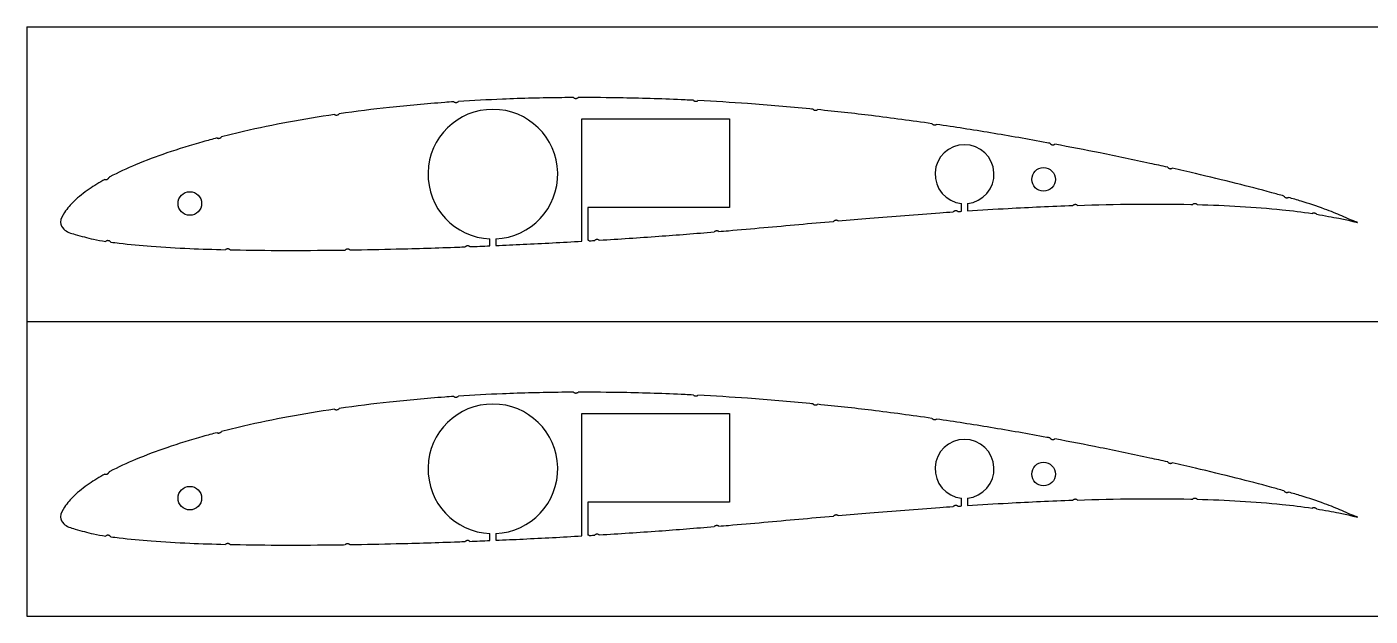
# Model space of a CAD drawing. Header units: millimetres. Extents: x 0 to 390, y 0 to 297.
# Drawn here: x 0 to 227.9, y 196.8 to 296.8 of the extents above; entities that cross this region are included whole.
import ezdxf

# ---------------------------------------------------------------- set-up
doc = ezdxf.new("R2010")
doc.units = ezdxf.units.MM

msp = doc.modelspace()

# ---------------------------------------------------------------- linework, layer by layer
at = {"color": 7, "linetype": 'Continuous'}
for p, q in [((0.05, 296.83), (230.05, 296.83)), ((0.05, 296.83), (0.05, 246.83)), ((0.05, 246.83), (230.05, 246.83)), ((0.05, 246.82), (230.05, 246.82)), ((0.05, 246.82), (0.05, 196.82)), ((0.05, 196.82), (230.05, 196.82))]:
    msp.add_line(p, q, dxfattribs=at)
at = {"color": 7, "linetype": 'Continuous', "lineweight": 25}
for p, q in [((94.2, 281.2), (119.2, 281.2)), ((94.2, 260.45), (94.2, 281.2)), ((119.2, 281.2), (119.2, 266.2)), ((158.59, 265.53), (158.59, 266.85)), ((159.59, 266.85), (159.59, 265.6)), ((95.2, 266.2), (95.2, 260.62)), ((119.2, 266.2), (95.2, 266.2)), ((78.59, 259.67), (78.59, 260.84)), ((79.59, 260.84), (79.59, 259.71)), ((94.2, 231.19), (119.2, 231.19)), ((94.2, 210.44), (94.2, 231.19)), ((119.2, 231.19), (119.2, 216.19)), ((158.59, 215.52), (158.59, 216.85)), ((159.59, 216.85), (159.59, 215.59)), ((95.2, 216.19), (95.2, 210.61)), ((119.2, 216.19), (95.2, 216.19)), ((78.59, 209.66), (78.59, 210.83)), ((79.59, 210.83), (79.59, 209.7))]:
    msp.add_line(p, q, dxfattribs=at)
for centre in [(172.5, 270.94), (27.69, 266.85), (172.5, 220.93), (27.69, 216.85)]:
    msp.add_circle(centre, 2, dxfattribs=at)
for centre, radius, start, end in [((79.09, 271.83), 11, 272.6053, 267.3947), ((159.09, 271.83), 5, 275.7392, 264.2608), ((79.09, 221.82), 11, 272.6053, 267.3947), ((159.09, 221.82), 5, 275.7392, 264.2608)]:
    msp.add_arc(centre, radius, start, end, dxfattribs=at)
for points, knots in [([(92.78, 284.83), (92.12, 284.82), (88.09, 284.79), (81.58, 284.63), (75.72, 284.32), (73.24, 284.16)], [1.30130976, 1.30130976, 1.30130976, 1.30130976, 1.30570154, 1.32823158, 1.34485592, 1.34485592, 1.34485592, 1.34485592]), ([(92.78, 284.83), (92.79, 284.81), (92.84, 284.77), (92.93, 284.73), (93.05, 284.69), (93.13, 284.69), (93.17, 284.69)], [0.5618767, 0.5618767, 0.5618767, 0.5618767, 0.6293224, 0.7511028, 0.8725083, 1, 1, 1, 1]), ([(93.17, 284.69), (93.21, 284.69), (93.29, 284.69), (93.41, 284.73), (93.5, 284.78), (93.55, 284.81), (93.56, 284.83)], [0, 0, 0, 0, 0.1274419, 0.2489312, 0.3721424, 0.4392288, 0.4392288, 0.4392288, 0.4392288]), ([(113.1, 284.36), (112.63, 284.38), (108.66, 284.57), (102.15, 284.79), (96.1, 284.83), (93.56, 284.83)], [1.25602, 1.25602, 1.25602, 1.25602, 1.25914375, 1.28261491, 1.2995607, 1.2995607, 1.2995607, 1.2995607]), ([(72.45, 284.11), (71.94, 284.07), (68.31, 283.81), (61.82, 283.22), (55.87, 282.48), (53.02, 282.07)], [1.34661372, 1.34661372, 1.34661372, 1.34661372, 1.35003043, 1.37094388, 1.39014552, 1.39014552, 1.39014552, 1.39014552]), ([(72.45, 284.11), (72.47, 284.09), (72.52, 284.06), (72.62, 284.02), (72.73, 283.99), (72.82, 283.99), (72.86, 283.99)], [0.5598054, 0.5598054, 0.5598054, 0.5598054, 0.6279425, 0.7506774, 0.8733459, 1, 1, 1, 1]), ([(72.86, 283.99), (72.9, 283.99), (72.98, 284), (73.09, 284.05), (73.18, 284.1), (73.23, 284.14), (73.24, 284.16)], [0, 0, 0, 0, 0.1266035, 0.2490237, 0.3711871, 0.4409746, 0.4409746, 0.4409746, 0.4409746]), ([(113.1, 284.36), (113.12, 284.34), (113.16, 284.31), (113.25, 284.25), (113.36, 284.21), (113.45, 284.2), (113.49, 284.2)], [0.5624562, 0.5624562, 0.5624562, 0.5624562, 0.6288831, 0.7503867, 0.8732623, 1, 1, 1, 1]), ([(113.49, 284.2), (113.53, 284.2), (113.61, 284.2), (113.73, 284.23), (113.82, 284.27), (113.87, 284.31), (113.88, 284.32)], [0, 0, 0, 0, 0.1266315, 0.2498711, 0.3719974, 0.4373217, 0.4373217, 0.4373217, 0.4373217]), ([(133.39, 282.85), (133.22, 282.87), (129.52, 283.23), (123.03, 283.78), (116.69, 284.18), (113.88, 284.32)], [1.21070746, 1.21070746, 1.21070746, 1.21070746, 1.21185512, 1.23549629, 1.25427448, 1.25427448, 1.25427448, 1.25427448]), ([(133.39, 282.85), (133.4, 282.84), (133.45, 282.8), (133.53, 282.74), (133.64, 282.69), (133.72, 282.68), (133.76, 282.67)], [0.5611316, 0.5611316, 0.5611316, 0.5611316, 0.6285381, 0.7503059, 0.8725568, 1, 1, 1, 1]), ([(133.76, 282.67), (133.8, 282.67), (133.88, 282.67), (134, 282.69), (134.1, 282.73), (134.15, 282.76), (134.17, 282.78)], [0, 0, 0, 0, 0.127902, 0.2487275, 0.3722862, 0.4406774, 0.4406774, 0.4406774, 0.4406774]), ([(153.56, 280.39), (150.15, 280.89), (143.7, 281.75), (137.22, 282.47), (134.17, 282.78)], [1.16543445, 1.16543445, 1.16543445, 1.16543445, 1.18843904, 1.20896098, 1.20896098, 1.20896098, 1.20896098]), ([(52.24, 281.95), (49.63, 281.57), (44.47, 280.72), (38.09, 279.4), (34.32, 278.49), (33.07, 278.17)], [1.39190719, 1.39190719, 1.39190719, 1.39190719, 1.40950587, 1.42685655, 1.43544292, 1.43544292, 1.43544292, 1.43544292]), ([(52.24, 281.95), (52.26, 281.94), (52.31, 281.91), (52.41, 281.87), (52.53, 281.85), (52.61, 281.86), (52.65, 281.87)], [0.5605084, 0.5605084, 0.5605084, 0.5605084, 0.628935, 0.7510678, 0.8726268, 1, 1, 1, 1]), ([(52.65, 281.87), (52.69, 281.87), (52.77, 281.89), (52.88, 281.94), (52.96, 282), (53.01, 282.05), (53.02, 282.07)], [0, 0, 0, 0, 0.1265068, 0.2494457, 0.3713242, 0.4431429, 0.4431429, 0.4431429, 0.4431429]), ([(153.56, 280.39), (153.57, 280.38), (153.62, 280.33), (153.7, 280.27), (153.81, 280.22), (153.89, 280.21), (153.93, 280.2)], [0.5633223, 0.5633223, 0.5633223, 0.5633223, 0.629482, 0.7515918, 0.8732531, 1, 1, 1, 1]), ([(153.93, 280.2), (153.97, 280.19), (154.05, 280.19), (154.17, 280.2), (154.27, 280.24), (154.32, 280.27), (154.34, 280.28)], [0, 0, 0, 0, 0.1271684, 0.2499118, 0.3718481, 0.4383009, 0.4383009, 0.4383009, 0.4383009]), ([(173.58, 277.07), (173.4, 277.1), (170.05, 277.72), (163.64, 278.85), (157.4, 279.83), (154.34, 280.28)], [1.12023302, 1.12023302, 1.12023302, 1.12023302, 1.12143179, 1.14302545, 1.16368486, 1.16368486, 1.16368486, 1.16368486]), ([(32.3, 277.97), (31.5, 277.76), (28.64, 276.99), (24, 275.56), (18.72, 273.58), (15.49, 272.1), (14.03, 271.33), (14, 271.31)], [1.43722621, 1.43722621, 1.43722621, 1.43722621, 1.44273338, 1.45701839, 1.46961507, 1.4804497, 1.48068346, 1.48068346, 1.48068346, 1.48068346]), ([(32.3, 277.97), (32.32, 277.96), (32.38, 277.93), (32.48, 277.91), (32.6, 277.9), (32.68, 277.92), (32.72, 277.93)], [0.5523426, 0.5523426, 0.5523426, 0.5523426, 0.6280963, 0.749666, 0.8725229, 1, 1, 1, 1]), ([(32.72, 277.93), (32.76, 277.94), (32.84, 277.96), (32.94, 278.03), (33.02, 278.1), (33.06, 278.15), (33.07, 278.17)], [0, 0, 0, 0, 0.1263474, 0.2481783, 0.37072, 0.44686, 0.44686, 0.44686, 0.44686]), ([(173.58, 277.07), (173.6, 277.04), (173.65, 276.98), (173.74, 276.9), (173.85, 276.85), (173.93, 276.83), (173.97, 276.82)], [0.5081975, 0.5081975, 0.5081975, 0.5081975, 0.6288148, 0.7503108, 0.8727309, 1, 1, 1, 1]), ([(173.97, 276.82), (174.01, 276.82), (174.1, 276.81), (174.22, 276.83), (174.32, 276.86), (174.39, 276.9), (174.41, 276.91)], [0, 0, 0, 0, 0.1271815, 0.2491989, 0.3714442, 0.4707668, 0.4707668, 0.4707668, 0.4707668]), ([(193.55, 273), (192.55, 273.22), (188.74, 274.06), (182.36, 275.39), (176.98, 276.43), (174.41, 276.91)], [1.07482939, 1.07482939, 1.07482939, 1.07482939, 1.08168062, 1.10089412, 1.11834198, 1.11834198, 1.11834198, 1.11834198]), ([(13.71, 270.98), (13.74, 271), (13.81, 271.04), (13.9, 271.12), (13.96, 271.22), (13.99, 271.28), (14, 271.31)], [0, 0, 0, 0, 0.1263276, 0.2483075, 0.3708729, 0.4654607, 0.4654607, 0.4654607, 0.4654607]), ([(193.55, 273), (193.56, 272.98), (193.6, 272.93), (193.68, 272.87), (193.78, 272.81), (193.86, 272.79), (193.9, 272.78)], [0.5607412, 0.5607412, 0.5607412, 0.5607412, 0.6276104, 0.7503149, 0.8717112, 1, 1, 1, 1]), ([(193.9, 272.78), (193.94, 272.77), (194.02, 272.75), (194.14, 272.76), (194.24, 272.79), (194.29, 272.82), (194.31, 272.83)], [0, 0, 0, 0, 0.1271947, 0.2488599, 0.3717487, 0.4382758, 0.4382758, 0.4382758, 0.4382758]), ([(213.26, 268.11), (212.57, 268.3), (209.88, 269.05), (204.9, 270.35), (199.27, 271.7), (195.63, 272.53), (194.31, 272.83)], [1.029594, 1.029594, 1.029594, 1.029594, 1.03436731, 1.04819102, 1.06403139, 1.07308628, 1.07308628, 1.07308628, 1.07308628]), ([(13.28, 270.92), (12.36, 270.42), (10.54, 269.32), (8.17, 267.49), (6.55, 265.6), (5.77, 264.27), (5.74, 263.24), (6.41, 262.13), (8.6, 261.48), (10.98, 260.84), (12.73, 260.53), (13.42, 260.43)], [1.48250851, 1.48250851, 1.48250851, 1.48250851, 1.48947186, 1.4967303, 1.50232915, 1.50625566, 1.50644194, 1.50918152, 1.51391385, 1.52117842, 1.52581724, 1.52581724, 1.52581724, 1.52581724]), ([(13.28, 270.92), (13.3, 270.92), (13.37, 270.9), (13.48, 270.9), (13.6, 270.92), (13.67, 270.96), (13.71, 270.98)], [0.5385997, 0.5385997, 0.5385997, 0.5385997, 0.6267725, 0.7494695, 0.871784, 1, 1, 1, 1]), ([(177.85, 266.66), (177.81, 266.66), (177.73, 266.65), (177.61, 266.61), (177.53, 266.56), (177.48, 266.53), (177.47, 266.51)], [0, 0, 0, 0, 0.1270605, 0.2486269, 0.371635, 0.4323714, 0.4323714, 0.4323714, 0.4323714]), ([(178.24, 266.54), (178.23, 266.55), (178.18, 266.59), (178.09, 266.63), (177.97, 266.66), (177.89, 266.66), (177.85, 266.66)], [0.5666148, 0.5666148, 0.5666148, 0.5666148, 0.6273917, 0.7513216, 0.8720946, 1, 1, 1, 1]), ([(178.24, 266.54), (181.49, 266.65), (187.89, 266.79), (194.42, 266.76), (197.69, 266.69), (197.8, 266.68)], [0.89367385, 0.89367385, 0.89367385, 0.89367385, 0.91536366, 0.93648532, 0.93724562, 0.93724562, 0.93724562, 0.93724562]), ([(198.19, 266.81), (198.15, 266.81), (198.07, 266.81), (197.95, 266.78), (197.86, 266.73), (197.81, 266.69), (197.8, 266.68)], [0, 0, 0, 0, 0.12767, 0.2493829, 0.371955, 0.4269445, 0.4269445, 0.4269445, 0.4269445]), ([(198.57, 266.67), (198.55, 266.68), (198.51, 266.71), (198.42, 266.76), (198.31, 266.8), (198.23, 266.81), (198.19, 266.81)], [0.5723376, 0.5723376, 0.5723376, 0.5723376, 0.6282202, 0.7506664, 0.87273, 1, 1, 1, 1]), ([(198.57, 266.67), (200.99, 266.6), (205.79, 266.42), (212.36, 265.9), (216.33, 265.42), (218.08, 265.14)], [0.93895659, 0.93895659, 0.93895659, 0.93895659, 0.95519983, 0.97110419, 0.9826033, 0.9826033, 0.9826033, 0.9826033]), ([(213.26, 268.11), (213.28, 268.09), (213.31, 268.03), (213.39, 267.96), (213.49, 267.89), (213.57, 267.87), (213.61, 267.85)], [0.5543422, 0.5543422, 0.5543422, 0.5543422, 0.6286943, 0.7505775, 0.872728, 1, 1, 1, 1]), ([(213.61, 267.85), (213.65, 267.84), (213.73, 267.83), (213.85, 267.83), (213.95, 267.85), (214.01, 267.88), (214.03, 267.89)], [0, 0, 0, 0, 0.1277975, 0.249013, 0.3717489, 0.4458321, 0.4458321, 0.4458321, 0.4458321]), ([(218.82, 265.02), (220.15, 264.8), (222.37, 264.38), (224.07, 264.07), (226.15, 263.51), (224.32, 264.18), (222.96, 264.83), (219.79, 266.09), (216.81, 267.06), (214.76, 267.67), (214.03, 267.89)], [0.98422376, 0.98422376, 0.98422376, 0.98422376, 0.99281282, 0.99821114, 1, 1.00169352, 1.00639545, 1.01346165, 1.02275357, 1.02782132, 1.02782132, 1.02782132, 1.02782132]), ([(137.68, 263.89), (139.46, 264.04), (145.2, 264.53), (151.7, 265.05), (156.41, 265.38), (157.15, 265.43)], [0.80311861, 0.80311861, 0.80311861, 0.80311861, 0.81505683, 0.84164476, 0.84663249, 0.84663249, 0.84663249, 0.84663249]), ([(157.54, 265.61), (157.5, 265.61), (157.42, 265.6), (157.31, 265.55), (157.22, 265.49), (157.17, 265.45), (157.15, 265.43)], [0, 0, 0, 0, 0.1265714, 0.2489605, 0.3717288, 0.4462137, 0.4462137, 0.4462137, 0.4462137]), ([(157.96, 265.49), (157.94, 265.5), (157.88, 265.54), (157.78, 265.59), (157.66, 265.61), (157.58, 265.61), (157.54, 265.61)], [0.5438954, 0.5438954, 0.5438954, 0.5438954, 0.6288102, 0.7508953, 0.873181, 1, 1, 1, 1]), ([(159.59, 265.6), (161.89, 265.75), (167.85, 266.11), (173.81, 266.39), (177.47, 266.51)], [0.85206476, 0.85206476, 0.85206476, 0.85206476, 0.86751356, 0.89194376, 0.89194376, 0.89194376, 0.89194376]), ([(218.47, 265.21), (218.43, 265.22), (218.35, 265.23), (218.23, 265.21), (218.14, 265.18), (218.09, 265.15), (218.08, 265.14)], [0, 0, 0, 0, 0.1271726, 0.2502097, 0.3715073, 0.4167733, 0.4167733, 0.4167733, 0.4167733]), ([(218.82, 265.02), (218.81, 265.03), (218.77, 265.07), (218.7, 265.13), (218.59, 265.19), (218.51, 265.2), (218.47, 265.21)], [0.5826599, 0.5826599, 0.5826599, 0.5826599, 0.6284371, 0.7518884, 0.8732615, 1, 1, 1, 1]), ([(97.14, 260.62), (100.5, 260.83), (107.01, 261.26), (113.5, 261.77), (116.64, 262.03)], [0.71250988, 0.71250988, 0.71250988, 0.71250988, 0.73503607, 0.75606701, 0.75606701, 0.75606701, 0.75606701]), ([(117.02, 262.2), (116.98, 262.2), (116.9, 262.19), (116.78, 262.14), (116.7, 262.09), (116.65, 262.05), (116.64, 262.03)], [0, 0, 0, 0, 0.1278521, 0.2493588, 0.3720702, 0.4362945, 0.4362945, 0.4362945, 0.4362945]), ([(117.42, 262.1), (117.4, 262.11), (117.35, 262.14), (117.26, 262.18), (117.14, 262.21), (117.06, 262.2), (117.02, 262.2)], [0.5657658, 0.5657658, 0.5657658, 0.5657658, 0.6281916, 0.7502737, 0.8733023, 1, 1, 1, 1]), ([(117.42, 262.1), (117.96, 262.14), (122.49, 262.53), (128.98, 263.12), (134.93, 263.65), (136.89, 263.82)], [0.75781018, 0.75781018, 0.75781018, 0.75781018, 0.76142974, 0.78818377, 0.80135182, 0.80135182, 0.80135182, 0.80135182]), ([(137.27, 264), (137.23, 263.99), (137.15, 263.98), (137.04, 263.93), (136.95, 263.88), (136.91, 263.84), (136.89, 263.82)], [0, 0, 0, 0, 0.1278521, 0.2493588, 0.3720702, 0.4410052, 0.4410052, 0.4410052, 0.4410052]), ([(137.68, 263.89), (137.66, 263.9), (137.61, 263.94), (137.51, 263.98), (137.39, 264), (137.31, 264), (137.27, 264)], [0.5560613, 0.5560613, 0.5560613, 0.5560613, 0.6281916, 0.7502737, 0.8733023, 1, 1, 1, 1]), ([(13.87, 260.54), (13.83, 260.55), (13.74, 260.55), (13.62, 260.53), (13.51, 260.49), (13.45, 260.45), (13.42, 260.43)], [0, 0, 0, 0, 0.1271726, 0.2502097, 0.3715073, 0.4897805, 0.4897805, 0.4897805, 0.4897805]), ([(14.28, 260.3), (14.28, 260.3), (14.25, 260.34), (14.19, 260.4), (14.1, 260.47), (13.99, 260.52), (13.91, 260.54), (13.87, 260.54)], [0.498492, 0.498492, 0.498492, 0.498492, 0.5006126, 0.6284371, 0.7518884, 0.8732615, 1, 1, 1, 1]), ([(14.28, 260.3), (14.75, 260.24), (17.04, 259.95), (21.5, 259.53), (27.51, 259.2), (31.7, 259.06), (33.72, 259.01)], [1.52774966, 1.52774966, 1.52774966, 1.52774966, 1.53094416, 1.54314451, 1.55766967, 1.57117416, 1.57117416, 1.57117416, 1.57117416]), ([(79.59, 259.71), (81.13, 259.78), (86.01, 260), (90.87, 260.26), (94.2, 260.45)], [0.67336547, 0.67336547, 0.67336547, 0.67336547, 0.68371369, 0.70594675, 0.70594675, 0.70594675, 0.70594675]), ([(95.44, 260.52), (95.44, 260.53), (95.4, 260.55), (95.32, 260.59), (95.24, 260.61), (95.2, 260.62), (95.2, 260.62)], [0.6016933, 0.6016933, 0.6016933, 0.6016933, 0.6273917, 0.7513216, 0.8720946, 0.8775215, 0.8775215, 0.8775215, 0.8775215]), ([(95.44, 260.52), (95.5, 260.52), (95.8, 260.54), (96.11, 260.56), (96.36, 260.58)], [0.708732492, 0.708732492, 0.708732492, 0.708732492, 0.709075754, 0.710773893, 0.710773893, 0.710773893, 0.710773893]), ([(96.74, 260.74), (96.7, 260.73), (96.62, 260.73), (96.5, 260.68), (96.42, 260.63), (96.37, 260.59), (96.36, 260.58)], [0, 0, 0, 0, 0.1265714, 0.2489605, 0.3717288, 0.4345456, 0.4345456, 0.4345456, 0.4345456]), ([(97.14, 260.62), (97.12, 260.63), (97.07, 260.67), (96.98, 260.71), (96.86, 260.74), (96.78, 260.74), (96.74, 260.74)], [0.5665263, 0.5665263, 0.5665263, 0.5665263, 0.6288102, 0.7508953, 0.873181, 1, 1, 1, 1]), ([(34.12, 259.15), (34.08, 259.15), (34, 259.14), (33.88, 259.11), (33.79, 259.06), (33.74, 259.03), (33.72, 259.01)], [0, 0, 0, 0, 0.12767, 0.2493829, 0.371955, 0.4371898, 0.4371898, 0.4371898, 0.4371898]), ([(34.51, 259), (34.49, 259.01), (34.44, 259.05), (34.36, 259.1), (34.24, 259.14), (34.16, 259.14), (34.12, 259.15)], [0.5630165, 0.5630165, 0.5630165, 0.5630165, 0.6282202, 0.7506664, 0.87273, 1, 1, 1, 1]), ([(34.51, 259), (34.72, 258.99), (37.75, 258.93), (43.84, 258.87), (50.14, 258.91), (53.63, 258.96), (54.05, 258.96)], [1.57291584, 1.57291584, 1.57291584, 1.57291584, 1.57438353, 1.59310955, 1.61363821, 1.61645548, 1.61645548, 1.61645548, 1.61645548]), ([(54.44, 259.12), (54.4, 259.11), (54.32, 259.11), (54.21, 259.07), (54.12, 259.02), (54.07, 258.98), (54.05, 258.96)], [0, 0, 0, 0, 0.1275254, 0.2505604, 0.3725046, 0.4461339, 0.4461339, 0.4461339, 0.4461339]), ([(54.85, 258.97), (54.83, 258.99), (54.78, 259.03), (54.68, 259.08), (54.57, 259.11), (54.49, 259.12), (54.44, 259.12)], [0.5461805, 0.5461805, 0.5461805, 0.5461805, 0.6276158, 0.7509051, 0.8723311, 1, 1, 1, 1]), ([(54.85, 258.97), (57.47, 259.01), (63.6, 259.14), (70.1, 259.34), (73.99, 259.48), (74.38, 259.5)], [1.61823781, 1.61823781, 1.61823781, 1.61823781, 1.63574356, 1.65918409, 1.66174866, 1.66174866, 1.66174866, 1.66174866]), ([(74.77, 259.66), (74.73, 259.66), (74.65, 259.65), (74.53, 259.61), (74.44, 259.56), (74.39, 259.51), (74.38, 259.5)], [0, 0, 0, 0, 0.1270605, 0.2486269, 0.371635, 0.4449044, 0.4449044, 0.4449044, 0.4449044]), ([(75.17, 259.53), (75.15, 259.54), (75.1, 259.58), (75.01, 259.63), (74.89, 259.66), (74.81, 259.66), (74.77, 259.66)], [0.5491704, 0.5491704, 0.5491704, 0.5491704, 0.6273917, 0.7513216, 0.8720946, 1, 1, 1, 1]), ([(92.78, 234.82), (92.12, 234.82), (88.09, 234.79), (81.58, 234.63), (75.72, 234.32), (73.24, 234.15)], [1.30130976, 1.30130976, 1.30130976, 1.30130976, 1.30570154, 1.32823158, 1.34485592, 1.34485592, 1.34485592, 1.34485592]), ([(92.78, 234.82), (92.79, 234.81), (92.84, 234.77), (92.93, 234.72), (93.05, 234.69), (93.13, 234.68), (93.17, 234.68)], [0.5618767, 0.5618767, 0.5618767, 0.5618767, 0.6293224, 0.7511028, 0.8725083, 1, 1, 1, 1]), ([(93.17, 234.68), (93.21, 234.68), (93.29, 234.69), (93.41, 234.72), (93.5, 234.77), (93.55, 234.81), (93.56, 234.82)], [0, 0, 0, 0, 0.1274419, 0.2489312, 0.3721424, 0.4392288, 0.4392288, 0.4392288, 0.4392288]), ([(113.1, 234.35), (112.63, 234.38), (108.66, 234.57), (102.15, 234.78), (96.1, 234.83), (93.56, 234.82)], [1.25602, 1.25602, 1.25602, 1.25602, 1.25914375, 1.28261491, 1.2995607, 1.2995607, 1.2995607, 1.2995607]), ([(72.45, 234.1), (71.94, 234.06), (68.31, 233.81), (61.82, 233.22), (55.87, 232.47), (53.02, 232.06)], [1.34661372, 1.34661372, 1.34661372, 1.34661372, 1.35003043, 1.37094388, 1.39014552, 1.39014552, 1.39014552, 1.39014552]), ([(72.45, 234.1), (72.47, 234.09), (72.52, 234.05), (72.62, 234.01), (72.73, 233.98), (72.82, 233.98), (72.86, 233.98)], [0.5598054, 0.5598054, 0.5598054, 0.5598054, 0.6279425, 0.7506774, 0.8733459, 1, 1, 1, 1]), ([(72.86, 233.98), (72.9, 233.99), (72.98, 234), (73.09, 234.04), (73.18, 234.1), (73.23, 234.14), (73.24, 234.15)], [0, 0, 0, 0, 0.1266035, 0.2490237, 0.3711871, 0.4409746, 0.4409746, 0.4409746, 0.4409746]), ([(113.1, 234.35), (113.12, 234.34), (113.16, 234.3), (113.25, 234.25), (113.36, 234.2), (113.45, 234.2), (113.49, 234.19)], [0.5624562, 0.5624562, 0.5624562, 0.5624562, 0.6288831, 0.7503867, 0.8732623, 1, 1, 1, 1]), ([(113.49, 234.19), (113.53, 234.19), (113.61, 234.19), (113.73, 234.22), (113.82, 234.27), (113.87, 234.3), (113.88, 234.31)], [0, 0, 0, 0, 0.1266315, 0.2498711, 0.3719974, 0.4373217, 0.4373217, 0.4373217, 0.4373217]), ([(133.39, 232.85), (133.22, 232.86), (129.52, 233.22), (123.03, 233.77), (116.69, 234.17), (113.88, 234.31)], [1.21070746, 1.21070746, 1.21070746, 1.21070746, 1.21185512, 1.23549629, 1.25427448, 1.25427448, 1.25427448, 1.25427448]), ([(133.39, 232.85), (133.4, 232.83), (133.45, 232.79), (133.53, 232.73), (133.64, 232.68), (133.72, 232.67), (133.76, 232.67)], [0.5611316, 0.5611316, 0.5611316, 0.5611316, 0.6285381, 0.7503059, 0.8725568, 1, 1, 1, 1]), ([(133.76, 232.67), (133.8, 232.66), (133.88, 232.66), (134, 232.69), (134.1, 232.72), (134.15, 232.76), (134.17, 232.77)], [0, 0, 0, 0, 0.127902, 0.2487275, 0.3722862, 0.4406774, 0.4406774, 0.4406774, 0.4406774]), ([(153.56, 230.39), (150.15, 230.88), (143.7, 231.75), (137.22, 232.46), (134.17, 232.77)], [1.16543445, 1.16543445, 1.16543445, 1.16543445, 1.18843904, 1.20896098, 1.20896098, 1.20896098, 1.20896098]), ([(52.24, 231.95), (49.63, 231.56), (44.47, 230.71), (38.09, 229.39), (34.32, 228.48), (33.07, 228.16)], [1.39190719, 1.39190719, 1.39190719, 1.39190719, 1.40950587, 1.42685655, 1.43544292, 1.43544292, 1.43544292, 1.43544292]), ([(52.24, 231.95), (52.26, 231.93), (52.31, 231.9), (52.41, 231.87), (52.53, 231.85), (52.61, 231.86), (52.65, 231.86)], [0.5605084, 0.5605084, 0.5605084, 0.5605084, 0.628935, 0.7510678, 0.8726268, 1, 1, 1, 1]), ([(52.65, 231.86), (52.69, 231.87), (52.77, 231.88), (52.88, 231.93), (52.96, 232), (53.01, 232.04), (53.02, 232.06)], [0, 0, 0, 0, 0.1265068, 0.2494457, 0.3713242, 0.4431429, 0.4431429, 0.4431429, 0.4431429]), ([(153.56, 230.39), (153.57, 230.37), (153.62, 230.33), (153.7, 230.27), (153.81, 230.22), (153.89, 230.2), (153.93, 230.19)], [0.5633223, 0.5633223, 0.5633223, 0.5633223, 0.629482, 0.7515918, 0.8732531, 1, 1, 1, 1]), ([(153.93, 230.19), (153.97, 230.19), (154.05, 230.18), (154.17, 230.2), (154.27, 230.23), (154.32, 230.26), (154.34, 230.27)], [0, 0, 0, 0, 0.1271684, 0.2499118, 0.3718481, 0.4383009, 0.4383009, 0.4383009, 0.4383009]), ([(173.58, 227.06), (173.4, 227.1), (170.05, 227.72), (163.64, 228.84), (157.4, 229.82), (154.34, 230.27)], [1.12023302, 1.12023302, 1.12023302, 1.12023302, 1.12143179, 1.14302545, 1.16368486, 1.16368486, 1.16368486, 1.16368486]), ([(32.3, 227.96), (31.5, 227.75), (28.64, 226.98), (24, 225.55), (18.72, 223.57), (15.49, 222.09), (14.03, 221.32), (14, 221.3)], [1.43722621, 1.43722621, 1.43722621, 1.43722621, 1.44273338, 1.45701839, 1.46961507, 1.4804497, 1.48068346, 1.48068346, 1.48068346, 1.48068346]), ([(32.3, 227.96), (32.32, 227.95), (32.38, 227.93), (32.48, 227.9), (32.6, 227.89), (32.68, 227.91), (32.72, 227.92)], [0.5523426, 0.5523426, 0.5523426, 0.5523426, 0.6280963, 0.749666, 0.8725229, 1, 1, 1, 1]), ([(32.72, 227.92), (32.76, 227.93), (32.84, 227.96), (32.94, 228.02), (33.02, 228.09), (33.06, 228.14), (33.07, 228.16)], [0, 0, 0, 0, 0.1263474, 0.2481783, 0.37072, 0.44686, 0.44686, 0.44686, 0.44686]), ([(173.58, 227.06), (173.6, 227.03), (173.65, 226.97), (173.74, 226.9), (173.85, 226.84), (173.93, 226.82), (173.97, 226.82)], [0.5081975, 0.5081975, 0.5081975, 0.5081975, 0.6288148, 0.7503108, 0.8727309, 1, 1, 1, 1]), ([(173.97, 226.82), (174.01, 226.81), (174.1, 226.8), (174.22, 226.82), (174.32, 226.85), (174.39, 226.89), (174.41, 226.91)], [0, 0, 0, 0, 0.1271815, 0.2491989, 0.3714442, 0.4707668, 0.4707668, 0.4707668, 0.4707668]), ([(193.55, 222.99), (192.55, 223.22), (188.74, 224.05), (182.36, 225.38), (176.98, 226.43), (174.41, 226.91)], [1.07482939, 1.07482939, 1.07482939, 1.07482939, 1.08168062, 1.10089412, 1.11834198, 1.11834198, 1.11834198, 1.11834198]), ([(13.71, 220.97), (13.74, 220.99), (13.81, 221.03), (13.9, 221.12), (13.96, 221.21), (13.99, 221.28), (14, 221.3)], [0, 0, 0, 0, 0.1263276, 0.2483075, 0.3708729, 0.4654607, 0.4654607, 0.4654607, 0.4654607]), ([(193.55, 222.99), (193.56, 222.98), (193.6, 222.93), (193.68, 222.86), (193.78, 222.8), (193.86, 222.78), (193.9, 222.77)], [0.5607412, 0.5607412, 0.5607412, 0.5607412, 0.6276104, 0.7503149, 0.8717112, 1, 1, 1, 1]), ([(193.9, 222.77), (193.94, 222.76), (194.02, 222.75), (194.14, 222.76), (194.24, 222.79), (194.29, 222.81), (194.31, 222.82)], [0, 0, 0, 0, 0.1271947, 0.2488599, 0.3717487, 0.4382758, 0.4382758, 0.4382758, 0.4382758]), ([(213.26, 218.1), (212.57, 218.3), (209.88, 219.04), (204.9, 220.34), (199.27, 221.7), (195.63, 222.53), (194.31, 222.82)], [1.029594, 1.029594, 1.029594, 1.029594, 1.03436731, 1.04819102, 1.06403139, 1.07308628, 1.07308628, 1.07308628, 1.07308628]), ([(13.28, 220.92), (12.36, 220.41), (10.54, 219.31), (8.17, 217.48), (6.55, 215.6), (5.77, 214.26), (5.74, 213.24), (6.41, 212.12), (8.6, 211.48), (10.98, 210.83), (12.73, 210.53), (13.42, 210.42)], [1.48250851, 1.48250851, 1.48250851, 1.48250851, 1.48947186, 1.4967303, 1.50232915, 1.50625566, 1.50644194, 1.50918152, 1.51391385, 1.52117842, 1.52581724, 1.52581724, 1.52581724, 1.52581724]), ([(13.28, 220.92), (13.3, 220.91), (13.37, 220.9), (13.48, 220.9), (13.6, 220.92), (13.67, 220.95), (13.71, 220.97)], [0.5385997, 0.5385997, 0.5385997, 0.5385997, 0.6267725, 0.7494695, 0.871784, 1, 1, 1, 1]), ([(159.59, 215.59), (161.89, 215.74), (167.85, 216.11), (173.81, 216.38), (177.47, 216.51)], [0.85206476, 0.85206476, 0.85206476, 0.85206476, 0.86751356, 0.89194376, 0.89194376, 0.89194376, 0.89194376]), ([(177.85, 216.66), (177.81, 216.65), (177.73, 216.65), (177.61, 216.61), (177.53, 216.56), (177.48, 216.52), (177.47, 216.51)], [0, 0, 0, 0, 0.1270605, 0.2486269, 0.371635, 0.4323714, 0.4323714, 0.4323714, 0.4323714]), ([(178.24, 216.53), (178.23, 216.54), (178.18, 216.58), (178.09, 216.62), (177.97, 216.65), (177.89, 216.66), (177.85, 216.66)], [0.5666148, 0.5666148, 0.5666148, 0.5666148, 0.6273917, 0.7513216, 0.8720946, 1, 1, 1, 1]), ([(178.24, 216.53), (181.49, 216.64), (187.89, 216.78), (194.42, 216.75), (197.69, 216.68), (197.8, 216.68)], [0.89367385, 0.89367385, 0.89367385, 0.89367385, 0.91536366, 0.93648532, 0.93724562, 0.93724562, 0.93724562, 0.93724562]), ([(198.19, 216.8), (198.15, 216.8), (198.07, 216.8), (197.95, 216.77), (197.86, 216.72), (197.81, 216.69), (197.8, 216.68)], [0, 0, 0, 0, 0.12767, 0.2493829, 0.371955, 0.4269445, 0.4269445, 0.4269445, 0.4269445]), ([(198.57, 216.66), (198.55, 216.67), (198.51, 216.71), (198.42, 216.76), (198.31, 216.79), (198.23, 216.8), (198.19, 216.8)], [0.5723376, 0.5723376, 0.5723376, 0.5723376, 0.6282202, 0.7506664, 0.87273, 1, 1, 1, 1]), ([(198.57, 216.66), (200.99, 216.6), (205.79, 216.41), (212.36, 215.89), (216.33, 215.41), (218.08, 215.14)], [0.93895659, 0.93895659, 0.93895659, 0.93895659, 0.95519983, 0.97110419, 0.9826033, 0.9826033, 0.9826033, 0.9826033]), ([(213.26, 218.1), (213.28, 218.08), (213.31, 218.03), (213.39, 217.95), (213.49, 217.89), (213.57, 217.86), (213.61, 217.85)], [0.5543422, 0.5543422, 0.5543422, 0.5543422, 0.6286943, 0.7505775, 0.872728, 1, 1, 1, 1]), ([(213.61, 217.85), (213.65, 217.84), (213.73, 217.82), (213.85, 217.82), (213.95, 217.85), (214.01, 217.87), (214.03, 217.88)], [0, 0, 0, 0, 0.1277975, 0.249013, 0.3717489, 0.4458321, 0.4458321, 0.4458321, 0.4458321]), ([(218.82, 215.02), (220.15, 214.8), (222.37, 214.38), (224.07, 214.06), (226.15, 213.5), (224.32, 214.17), (222.96, 214.82), (219.79, 216.09), (216.81, 217.06), (214.76, 217.67), (214.03, 217.88)], [0.98422376, 0.98422376, 0.98422376, 0.98422376, 0.99281282, 0.99821114, 1, 1.00169352, 1.00639545, 1.01346165, 1.02275357, 1.02782132, 1.02782132, 1.02782132, 1.02782132]), ([(137.68, 213.88), (139.46, 214.04), (145.2, 214.53), (151.7, 215.04), (156.41, 215.38), (157.15, 215.43)], [0.80311861, 0.80311861, 0.80311861, 0.80311861, 0.81505683, 0.84164476, 0.84663249, 0.84663249, 0.84663249, 0.84663249]), ([(157.54, 215.6), (157.5, 215.6), (157.42, 215.59), (157.31, 215.54), (157.22, 215.49), (157.17, 215.44), (157.15, 215.43)], [0, 0, 0, 0, 0.1265714, 0.2489605, 0.3717288, 0.4462137, 0.4462137, 0.4462137, 0.4462137]), ([(157.96, 215.48), (157.94, 215.5), (157.88, 215.54), (157.78, 215.58), (157.66, 215.61), (157.58, 215.6), (157.54, 215.6)], [0.5438954, 0.5438954, 0.5438954, 0.5438954, 0.6288102, 0.7508953, 0.873181, 1, 1, 1, 1]), ([(218.47, 215.21), (218.43, 215.21), (218.35, 215.22), (218.23, 215.2), (218.14, 215.17), (218.09, 215.15), (218.08, 215.14)], [0, 0, 0, 0, 0.1271726, 0.2502097, 0.3715073, 0.4167733, 0.4167733, 0.4167733, 0.4167733]), ([(218.82, 215.02), (218.81, 215.03), (218.77, 215.07), (218.7, 215.13), (218.59, 215.18), (218.51, 215.2), (218.47, 215.21)], [0.5826599, 0.5826599, 0.5826599, 0.5826599, 0.6284371, 0.7518884, 0.8732615, 1, 1, 1, 1]), ([(97.14, 210.62), (100.5, 210.82), (107.01, 211.25), (113.5, 211.76), (116.64, 212.03)], [0.71250988, 0.71250988, 0.71250988, 0.71250988, 0.73503607, 0.75606701, 0.75606701, 0.75606701, 0.75606701]), ([(117.02, 212.2), (116.98, 212.19), (116.9, 212.18), (116.78, 212.14), (116.7, 212.08), (116.65, 212.04), (116.64, 212.03)], [0, 0, 0, 0, 0.1278521, 0.2493588, 0.3720702, 0.4362945, 0.4362945, 0.4362945, 0.4362945]), ([(117.42, 212.09), (117.4, 212.1), (117.35, 212.14), (117.26, 212.17), (117.14, 212.2), (117.06, 212.2), (117.02, 212.2)], [0.5657658, 0.5657658, 0.5657658, 0.5657658, 0.6281916, 0.7502737, 0.8733023, 1, 1, 1, 1]), ([(117.42, 212.09), (117.96, 212.14), (122.49, 212.52), (128.98, 213.11), (134.93, 213.64), (136.89, 213.81)], [0.75781018, 0.75781018, 0.75781018, 0.75781018, 0.76142974, 0.78818377, 0.80135182, 0.80135182, 0.80135182, 0.80135182]), ([(137.27, 213.99), (137.23, 213.99), (137.15, 213.98), (137.04, 213.93), (136.95, 213.87), (136.91, 213.83), (136.89, 213.81)], [0, 0, 0, 0, 0.1278521, 0.2493588, 0.3720702, 0.4410052, 0.4410052, 0.4410052, 0.4410052]), ([(137.68, 213.88), (137.66, 213.9), (137.61, 213.93), (137.51, 213.97), (137.39, 214), (137.31, 213.99), (137.27, 213.99)], [0.5560613, 0.5560613, 0.5560613, 0.5560613, 0.6281916, 0.7502737, 0.8733023, 1, 1, 1, 1]), ([(13.87, 210.54), (13.83, 210.54), (13.74, 210.55), (13.62, 210.53), (13.51, 210.48), (13.45, 210.44), (13.42, 210.42)], [0, 0, 0, 0, 0.1271726, 0.2502097, 0.3715073, 0.4897805, 0.4897805, 0.4897805, 0.4897805]), ([(14.28, 210.29), (14.28, 210.3), (14.25, 210.33), (14.19, 210.39), (14.1, 210.46), (13.99, 210.51), (13.91, 210.53), (13.87, 210.54)], [0.498492, 0.498492, 0.498492, 0.498492, 0.5006126, 0.6284371, 0.7518884, 0.8732615, 1, 1, 1, 1]), ([(14.28, 210.29), (14.75, 210.23), (17.04, 209.94), (21.5, 209.52), (27.51, 209.19), (31.7, 209.06), (33.72, 209.01)], [1.52774966, 1.52774966, 1.52774966, 1.52774966, 1.53094416, 1.54314451, 1.55766967, 1.57117416, 1.57117416, 1.57117416, 1.57117416]), ([(74.77, 209.66), (74.73, 209.65), (74.65, 209.64), (74.53, 209.6), (74.44, 209.55), (74.39, 209.51), (74.38, 209.49)], [0, 0, 0, 0, 0.1270605, 0.2486269, 0.371635, 0.4449044, 0.4449044, 0.4449044, 0.4449044]), ([(75.17, 209.52), (75.15, 209.54), (75.1, 209.58), (75.01, 209.62), (74.89, 209.65), (74.81, 209.65), (74.77, 209.66)], [0.5491704, 0.5491704, 0.5491704, 0.5491704, 0.6273917, 0.7513216, 0.8720946, 1, 1, 1, 1]), ([(79.59, 209.7), (81.13, 209.77), (86.01, 209.99), (90.87, 210.25), (94.2, 210.44)], [0.67336547, 0.67336547, 0.67336547, 0.67336547, 0.68371369, 0.70594675, 0.70594675, 0.70594675, 0.70594675]), ([(95.44, 210.51), (95.44, 210.52), (95.4, 210.55), (95.32, 210.58), (95.24, 210.6), (95.2, 210.61), (95.2, 210.61)], [0.6016933, 0.6016933, 0.6016933, 0.6016933, 0.6273917, 0.7513216, 0.8720946, 0.8775215, 0.8775215, 0.8775215, 0.8775215]), ([(95.44, 210.51), (95.5, 210.52), (95.8, 210.54), (96.11, 210.55), (96.36, 210.57)], [0.708732492, 0.708732492, 0.708732492, 0.708732492, 0.709075754, 0.710773893, 0.710773893, 0.710773893, 0.710773893]), ([(96.74, 210.73), (96.7, 210.73), (96.62, 210.72), (96.5, 210.68), (96.42, 210.62), (96.37, 210.58), (96.36, 210.57)], [0, 0, 0, 0, 0.1265714, 0.2489605, 0.3717288, 0.4345456, 0.4345456, 0.4345456, 0.4345456]), ([(97.14, 210.62), (97.12, 210.63), (97.07, 210.66), (96.98, 210.7), (96.86, 210.73), (96.78, 210.73), (96.74, 210.73)], [0.5665263, 0.5665263, 0.5665263, 0.5665263, 0.6288102, 0.7508953, 0.873181, 1, 1, 1, 1]), ([(34.12, 209.14), (34.08, 209.14), (34, 209.14), (33.88, 209.11), (33.79, 209.06), (33.74, 209.02), (33.72, 209.01)], [0, 0, 0, 0, 0.12767, 0.2493829, 0.371955, 0.4371898, 0.4371898, 0.4371898, 0.4371898]), ([(34.51, 208.99), (34.49, 209.01), (34.44, 209.04), (34.36, 209.09), (34.24, 209.13), (34.16, 209.14), (34.12, 209.14)], [0.5630165, 0.5630165, 0.5630165, 0.5630165, 0.6282202, 0.7506664, 0.87273, 1, 1, 1, 1]), ([(34.51, 208.99), (34.72, 208.99), (37.75, 208.92), (43.84, 208.86), (50.14, 208.9), (53.63, 208.95), (54.05, 208.96)], [1.57291584, 1.57291584, 1.57291584, 1.57291584, 1.57438353, 1.59310955, 1.61363821, 1.61645548, 1.61645548, 1.61645548, 1.61645548]), ([(54.44, 209.11), (54.4, 209.11), (54.32, 209.1), (54.21, 209.06), (54.12, 209.01), (54.07, 208.97), (54.05, 208.96)], [0, 0, 0, 0, 0.1275254, 0.2505604, 0.3725046, 0.4461339, 0.4461339, 0.4461339, 0.4461339]), ([(54.85, 208.97), (54.83, 208.98), (54.78, 209.02), (54.68, 209.07), (54.57, 209.11), (54.49, 209.11), (54.44, 209.11)], [0.5461805, 0.5461805, 0.5461805, 0.5461805, 0.6276158, 0.7509051, 0.8723311, 1, 1, 1, 1]), ([(54.85, 208.97), (57.47, 209.01), (63.6, 209.13), (70.1, 209.33), (73.99, 209.48), (74.38, 209.49)], [1.61823781, 1.61823781, 1.61823781, 1.61823781, 1.63574356, 1.65918409, 1.66174866, 1.66174866, 1.66174866, 1.66174866])]:
    msp.add_open_spline(points, degree=3, knots=knots, dxfattribs=at)
for points in [[(157.96, 265.49), (158.17, 265.5), (158.38, 265.52), (158.59, 265.53)], [(75.17, 259.53), (76.31, 259.57), (77.45, 259.62), (78.59, 259.67)], [(157.96, 215.48), (158.17, 215.5), (158.38, 215.51), (158.59, 215.52)], [(75.17, 209.52), (76.31, 209.57), (77.45, 209.61), (78.59, 209.66)]]:
    msp.add_open_spline(points, degree=3, dxfattribs=at)

doc.saveas('drawing.dxf')
